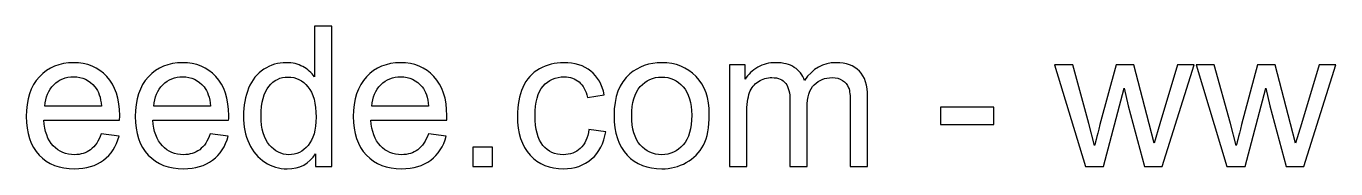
# Model space of a CAD drawing. Header units: millimetres. Extents: x 337 to 2510, y -469 to 429.
# Drawn here: x 1457 to 2002, y -469 to -410 of the extents above; entities that cross this region are included whole.
import ezdxf

# ---------------------------------------------------------------- set-up
doc = ezdxf.new("R2010")
doc.units = ezdxf.units.MM
doc.header["$MEASUREMENT"] = 0
doc.layers.add('Layer 1', color=7, linetype='Continuous')

msp = doc.modelspace()

# ---------------------------------------------------------------- linework, layer by layer
at = {"layer": 'Layer 1', "color": 250}
for points, knots in [([(1577.7354, -468.5618), (1577.7354, -468.5618), (1577.7354, -463.1893), (1577.7354, -463.1893), (1577.7354, -463.1893), (1575.0559, -467.3649), (1571.1116, -469.4595), (1565.9024, -469.4595), (1565.9024, -469.4595), (1562.5293, -469.4595), (1559.4282, -468.5346), (1556.6128, -466.6712), (1556.6128, -466.6712), (1553.7837, -464.8215), (1551.594, -462.2237), (1550.0298, -458.905), (1550.0298, -458.905), (1548.4793, -455.5727), (1547.704, -451.7508), (1547.704, -447.4256), (1547.704, -447.4256), (1547.704, -443.2093), (1548.4113, -439.3873), (1549.8122, -435.9462), (1549.8122, -435.9462), (1551.2267, -432.5188), (1553.3349, -429.8801), (1556.1503, -428.0576), (1556.1503, -428.0576), (1558.9522, -426.2214), (1562.1076, -425.3101), (1565.5759, -425.3101), (1565.5759, -425.3101), (1568.133, -425.3101), (1570.4043, -425.8542), (1572.3901, -426.9287), (1572.3901, -426.9287), (1574.3759, -428.0032), (1575.9944, -429.4177), (1577.2457, -431.145), (1577.2457, -431.145), (1577.2457, -431.145), (1577.2457, -410.1313), (1577.2457, -410.1313), (1577.2457, -410.1313), (1577.2457, -410.1313), (1584.4271, -410.1313), (1584.4271, -410.1313), (1584.4271, -410.1313), (1584.4271, -410.1313), (1584.4271, -468.5618), (1584.4271, -468.5618), (1584.4271, -468.5618), (1584.4271, -468.5618), (1577.7354, -468.5618), (1577.7354, -468.5618)], [0, 0, 0, 0, 0.06666667, 0.06666667, 0.06666667, 0.06666667, 0.13333333, 0.13333333, 0.13333333, 0.13333333, 0.2, 0.2, 0.2, 0.2, 0.26666667, 0.26666667, 0.26666667, 0.26666667, 0.33333333, 0.33333333, 0.33333333, 0.33333333, 0.4, 0.4, 0.4, 0.4, 0.46666667, 0.46666667, 0.46666667, 0.46666667, 0.53333333, 0.53333333, 0.53333333, 0.53333333, 0.6, 0.6, 0.6, 0.6, 0.66666667, 0.66666667, 0.66666667, 0.66666667, 0.73333333, 0.73333333, 0.73333333, 0.73333333, 0.8, 0.8, 0.8, 0.8, 0.86666667, 0.86666667, 0.86666667, 0.86666667, 1, 1, 1, 1]), ([(1488.5119, -454.8518), (1488.5119, -454.8518), (1495.9381, -455.8311), (1495.9381, -455.8311), (1495.9381, -455.8311), (1494.782, -460.1427), (1492.6194, -463.5022), (1489.464, -465.8824), (1489.464, -465.8824), (1486.3085, -468.2626), (1482.2826, -469.4595), (1477.3726, -469.4595), (1477.3726, -469.4595), (1471.1976, -469.4595), (1466.3012, -467.5553), (1462.6833, -463.747), (1462.6833, -463.747), (1459.0654, -459.9523), (1457.2565, -454.607), (1457.2565, -447.7384), (1457.2565, -447.7384), (1457.2565, -440.6386), (1459.079, -435.1166), (1462.7377, -431.1994), (1462.7377, -431.1994), (1466.3964, -427.2687), (1471.1432, -425.3101), (1476.9781, -425.3101), (1476.9781, -425.3101), (1482.6226, -425.3101), (1487.2334, -427.2279), (1490.8105, -431.077), (1490.8105, -431.077), (1494.3876, -434.9262), (1496.1829, -440.3394), (1496.1829, -447.3168), (1496.1829, -447.3168), (1496.1829, -447.7384), (1496.1693, -448.3777), (1496.1421, -449.221), (1496.1421, -449.221), (1496.1421, -449.221), (1464.6011, -449.221), (1464.6011, -449.221), (1464.6011, -449.221), (1464.8731, -453.859), (1466.1788, -457.4225), (1468.5454, -459.8843), (1468.5454, -459.8843), (1470.8984, -462.3461), (1473.8499, -463.5838), (1477.3726, -463.5838), (1477.3726, -463.5838), (1479.9976, -463.5838), (1482.2418, -462.8901), (1484.0915, -461.5028), (1484.0915, -461.5028), (1485.9549, -460.1155), (1487.4238, -457.8985), (1488.5119, -454.8518)], [0, 0, 0, 0, 0.0625, 0.0625, 0.0625, 0.0625, 0.125, 0.125, 0.125, 0.125, 0.1875, 0.1875, 0.1875, 0.1875, 0.25, 0.25, 0.25, 0.25, 0.3125, 0.3125, 0.3125, 0.3125, 0.375, 0.375, 0.375, 0.375, 0.4375, 0.4375, 0.4375, 0.4375, 0.5, 0.5, 0.5, 0.5, 0.5625, 0.5625, 0.5625, 0.5625, 0.625, 0.625, 0.625, 0.625, 0.6875, 0.6875, 0.6875, 0.6875, 0.75, 0.75, 0.75, 0.75, 0.8125, 0.8125, 0.8125, 0.8125, 0.875, 0.875, 0.875, 0.875, 1, 1, 1, 1]), ([(1533.8989, -454.8518), (1533.8989, -454.8518), (1541.3251, -455.8311), (1541.3251, -455.8311), (1541.3251, -455.8311), (1540.169, -460.1427), (1538.0064, -463.5022), (1534.851, -465.8824), (1534.851, -465.8824), (1531.6955, -468.2626), (1527.6696, -469.4595), (1522.7596, -469.4595), (1522.7596, -469.4595), (1516.5846, -469.4595), (1511.6882, -467.5553), (1508.0703, -463.747), (1508.0703, -463.747), (1504.4524, -459.9523), (1502.6435, -454.607), (1502.6435, -447.7384), (1502.6435, -447.7384), (1502.6435, -440.6386), (1504.466, -435.1166), (1508.1247, -431.1994), (1508.1247, -431.1994), (1511.7834, -427.2687), (1516.5302, -425.3101), (1522.3651, -425.3101), (1522.3651, -425.3101), (1528.0096, -425.3101), (1532.6204, -427.2279), (1536.1975, -431.077), (1536.1975, -431.077), (1539.7746, -434.9262), (1541.5699, -440.3394), (1541.5699, -447.3168), (1541.5699, -447.3168), (1541.5699, -447.7384), (1541.5563, -448.3777), (1541.5291, -449.221), (1541.5291, -449.221), (1541.5291, -449.221), (1509.9881, -449.221), (1509.9881, -449.221), (1509.9881, -449.221), (1510.2601, -453.859), (1511.5658, -457.4225), (1513.9324, -459.8843), (1513.9324, -459.8843), (1516.2854, -462.3461), (1519.2369, -463.5838), (1522.7596, -463.5838), (1522.7596, -463.5838), (1525.3846, -463.5838), (1527.6288, -462.8901), (1529.4785, -461.5028), (1529.4785, -461.5028), (1531.3419, -460.1155), (1532.8108, -457.8985), (1533.8989, -454.8518)], [0, 0, 0, 0, 0.0625, 0.0625, 0.0625, 0.0625, 0.125, 0.125, 0.125, 0.125, 0.1875, 0.1875, 0.1875, 0.1875, 0.25, 0.25, 0.25, 0.25, 0.3125, 0.3125, 0.3125, 0.3125, 0.375, 0.375, 0.375, 0.375, 0.4375, 0.4375, 0.4375, 0.4375, 0.5, 0.5, 0.5, 0.5, 0.5625, 0.5625, 0.5625, 0.5625, 0.625, 0.625, 0.625, 0.625, 0.6875, 0.6875, 0.6875, 0.6875, 0.75, 0.75, 0.75, 0.75, 0.8125, 0.8125, 0.8125, 0.8125, 0.875, 0.875, 0.875, 0.875, 1, 1, 1, 1]), ([(1624.6729, -454.8518), (1624.6729, -454.8518), (1632.0991, -455.8311), (1632.0991, -455.8311), (1632.0991, -455.8311), (1630.943, -460.1427), (1628.7804, -463.5022), (1625.625, -465.8824), (1625.625, -465.8824), (1622.4695, -468.2626), (1618.4436, -469.4595), (1613.5336, -469.4595), (1613.5336, -469.4595), (1607.3586, -469.4595), (1602.4622, -467.5553), (1598.8443, -463.747), (1598.8443, -463.747), (1595.2264, -459.9523), (1593.4175, -454.607), (1593.4175, -447.7384), (1593.4175, -447.7384), (1593.4175, -440.6386), (1595.24, -435.1166), (1598.8987, -431.1994), (1598.8987, -431.1994), (1602.5574, -427.2687), (1607.3042, -425.3101), (1613.1391, -425.3101), (1613.1391, -425.3101), (1618.7836, -425.3101), (1623.3944, -427.2279), (1626.9715, -431.077), (1626.9715, -431.077), (1630.5486, -434.9262), (1632.3439, -440.3394), (1632.3439, -447.3168), (1632.3439, -447.3168), (1632.3439, -447.7384), (1632.3303, -448.3777), (1632.3031, -449.221), (1632.3031, -449.221), (1632.3031, -449.221), (1600.7621, -449.221), (1600.7621, -449.221), (1600.7621, -449.221), (1601.0341, -453.859), (1602.3398, -457.4225), (1604.7064, -459.8843), (1604.7064, -459.8843), (1607.0594, -462.3461), (1610.0109, -463.5838), (1613.5336, -463.5838), (1613.5336, -463.5838), (1616.1586, -463.5838), (1618.4028, -462.8901), (1620.2525, -461.5028), (1620.2525, -461.5028), (1622.1159, -460.1155), (1623.5848, -457.8985), (1624.6729, -454.8518)], [0, 0, 0, 0, 0.0625, 0.0625, 0.0625, 0.0625, 0.125, 0.125, 0.125, 0.125, 0.1875, 0.1875, 0.1875, 0.1875, 0.25, 0.25, 0.25, 0.25, 0.3125, 0.3125, 0.3125, 0.3125, 0.375, 0.375, 0.375, 0.375, 0.4375, 0.4375, 0.4375, 0.4375, 0.5, 0.5, 0.5, 0.5, 0.5625, 0.5625, 0.5625, 0.5625, 0.625, 0.625, 0.625, 0.625, 0.6875, 0.6875, 0.6875, 0.6875, 0.75, 0.75, 0.75, 0.75, 0.8125, 0.8125, 0.8125, 0.8125, 0.875, 0.875, 0.875, 0.875, 1, 1, 1, 1]), ([(1691.5089, -453.0565), (1691.5089, -453.0565), (1698.5271, -454.0358), (1698.5271, -454.0358), (1698.5271, -454.0358), (1697.7518, -458.8642), (1695.7933, -462.6317), (1692.6242, -465.3655), (1692.6242, -465.3655), (1689.4551, -468.0994), (1685.5516, -469.4595), (1680.9408, -469.4595), (1680.9408, -469.4595), (1675.1603, -469.4595), (1670.5087, -467.5689), (1666.9996, -463.7878), (1666.9996, -463.7878), (1663.4769, -460.0067), (1661.7224, -454.5934), (1661.7224, -447.548), (1661.7224, -447.548), (1661.7224, -442.978), (1662.484, -438.9929), (1663.9938, -435.5654), (1663.9938, -435.5654), (1665.5035, -432.1515), (1667.8021, -429.5809), (1670.9032, -427.8808), (1670.9032, -427.8808), (1673.9906, -426.167), (1677.3501, -425.3101), (1680.9952, -425.3101), (1680.9952, -425.3101), (1685.5788, -425.3101), (1689.3463, -426.4662), (1692.257, -428.792), (1692.257, -428.792), (1695.1812, -431.1178), (1697.0582, -434.4229), (1697.8742, -438.6937), (1697.8742, -438.6937), (1697.8742, -438.6937), (1690.9376, -439.7546), (1690.9376, -439.7546), (1690.9376, -439.7546), (1690.2712, -436.9119), (1689.1015, -434.7765), (1687.4013, -433.3348), (1687.4013, -433.3348), (1685.7148, -431.9067), (1683.6746, -431.1858), (1681.2808, -431.1858), (1681.2808, -431.1858), (1677.6629, -431.1858), (1674.7251, -432.4779), (1672.4537, -435.0622), (1672.4537, -435.0622), (1670.1959, -437.66), (1669.067, -441.7403), (1669.067, -447.344), (1669.067, -447.344), (1669.067, -453.0293), (1670.1551, -457.1504), (1672.3313, -459.7211), (1672.3313, -459.7211), (1674.5211, -462.2917), (1677.3637, -463.5838), (1680.8592, -463.5838), (1680.8592, -463.5838), (1683.6882, -463.5838), (1686.0412, -462.7269), (1687.9182, -460.9996), (1687.9182, -460.9996), (1689.8088, -459.2858), (1691.0057, -456.6336), (1691.5089, -453.0565)], [0, 0, 0, 0, 0.05, 0.05, 0.05, 0.05, 0.1, 0.1, 0.1, 0.1, 0.15, 0.15, 0.15, 0.15, 0.2, 0.2, 0.2, 0.2, 0.25, 0.25, 0.25, 0.25, 0.3, 0.3, 0.3, 0.3, 0.35, 0.35, 0.35, 0.35, 0.4, 0.4, 0.4, 0.4, 0.45, 0.45, 0.45, 0.45, 0.5, 0.5, 0.5, 0.5, 0.55, 0.55, 0.55, 0.55, 0.6, 0.6, 0.6, 0.6, 0.65, 0.65, 0.65, 0.65, 0.7, 0.7, 0.7, 0.7, 0.75, 0.75, 0.75, 0.75, 0.8, 0.8, 0.8, 0.8, 0.85, 0.85, 0.85, 0.85, 0.9, 0.9, 0.9, 0.9, 1, 1, 1, 1]), ([(1701.9545, -447.3848), (1701.9545, -439.5641), (1704.1307, -433.7701), (1708.4967, -430.0025), (1708.4967, -430.0025), (1712.1282, -426.8743), (1716.5758, -425.3101), (1721.8122, -425.3101), (1721.8122, -425.3101), (1727.6199, -425.3101), (1732.3803, -427.2143), (1736.0798, -431.0226), (1736.0798, -431.0226), (1739.7657, -434.8173), (1741.6155, -440.081), (1741.6155, -446.7864), (1741.6155, -446.7864), (1741.6155, -452.2268), (1740.7994, -456.4976), (1739.1673, -459.6122), (1739.1673, -459.6122), (1737.5351, -462.7269), (1735.1549, -465.1479), (1732.0267, -466.8753), (1732.0267, -466.8753), (1728.912, -468.6026), (1725.4981, -469.4595), (1721.8122, -469.4595), (1721.8122, -469.4595), (1715.8821, -469.4595), (1711.0945, -467.5689), (1707.4358, -463.7742), (1707.4358, -463.7742), (1703.7771, -459.9795), (1701.9545, -454.5118), (1701.9545, -447.3848)], [0, 0, 0, 0, 0.1, 0.1, 0.1, 0.1, 0.2, 0.2, 0.2, 0.2, 0.3, 0.3, 0.3, 0.3, 0.4, 0.4, 0.4, 0.4, 0.5, 0.5, 0.5, 0.5, 0.6, 0.6, 0.6, 0.6, 0.7, 0.7, 0.7, 0.7, 0.8, 0.8, 0.8, 0.8, 1, 1, 1, 1]), ([(1750.0346, -468.5618), (1750.0346, -468.5618), (1750.0346, -426.2078), (1750.0346, -426.2078), (1750.0346, -426.2078), (1750.0346, -426.2078), (1756.4815, -426.2078), (1756.4815, -426.2078), (1756.4815, -426.2078), (1756.4815, -426.2078), (1756.4815, -432.1923), (1756.4815, -432.1923), (1756.4815, -432.1923), (1757.8008, -430.125), (1759.569, -428.452), (1761.7723, -427.2007), (1761.7723, -427.2007), (1763.9757, -425.9358), (1766.4783, -425.3101), (1769.2938, -425.3101), (1769.2938, -425.3101), (1772.422, -425.3101), (1774.9927, -425.963), (1776.992, -427.2551), (1776.992, -427.2551), (1778.9914, -428.5608), (1780.4059, -430.3698), (1781.222, -432.7092), (1781.222, -432.7092), (1784.5951, -427.772), (1788.961, -425.3101), (1794.3471, -425.3101), (1794.3471, -425.3101), (1798.5635, -425.3101), (1801.8141, -426.4662), (1804.0719, -428.792), (1804.0719, -428.792), (1806.3433, -431.1178), (1807.4858, -434.6949), (1807.4858, -439.5233), (1807.4858, -439.5233), (1807.4858, -439.5233), (1807.4858, -468.5618), (1807.4858, -468.5618), (1807.4858, -468.5618), (1807.4858, -468.5618), (1800.3044, -468.5618), (1800.3044, -468.5618), (1800.3044, -468.5618), (1800.3044, -468.5618), (1800.3044, -441.9035), (1800.3044, -441.9035), (1800.3044, -441.9035), (1800.3044, -439.0473), (1800.0596, -436.9799), (1799.5971, -435.715), (1799.5971, -435.715), (1799.1347, -434.4501), (1798.2914, -433.4436), (1797.0537, -432.6684), (1797.0537, -432.6684), (1795.8296, -431.8931), (1794.3879, -431.5123), (1792.7422, -431.5123), (1792.7422, -431.5123), (1789.7499, -431.5123), (1787.2745, -432.5052), (1785.3023, -434.4773), (1785.3023, -434.4773), (1783.3302, -436.4631), (1782.3509, -439.6322), (1782.3509, -443.9845), (1782.3509, -443.9845), (1782.3509, -443.9845), (1782.3509, -468.5618), (1782.3509, -468.5618), (1782.3509, -468.5618), (1782.3509, -468.5618), (1775.1695, -468.5618), (1775.1695, -468.5618), (1775.1695, -468.5618), (1775.1695, -468.5618), (1775.1695, -441.0739), (1775.1695, -441.0739), (1775.1695, -441.0739), (1775.1695, -437.8912), (1774.5846, -435.4974), (1773.4149, -433.9061), (1773.4149, -433.9061), (1772.2452, -432.3147), (1770.3275, -431.5123), (1767.6752, -431.5123), (1767.6752, -431.5123), (1765.6623, -431.5123), (1763.7989, -432.0427), (1762.0852, -433.1036), (1762.0852, -433.1036), (1760.3714, -434.1645), (1759.1337, -435.715), (1758.3585, -437.7688), (1758.3585, -437.7688), (1757.5968, -439.809), (1757.216, -442.7604), (1757.216, -446.6095), (1757.216, -446.6095), (1757.216, -446.6095), (1757.216, -468.5618), (1757.216, -468.5618), (1757.216, -468.5618), (1757.216, -468.5618), (1750.0346, -468.5618), (1750.0346, -468.5618)], [0, 0, 0, 0, 0.03448276, 0.03448276, 0.03448276, 0.03448276, 0.06896552, 0.06896552, 0.06896552, 0.06896552, 0.10344828, 0.10344828, 0.10344828, 0.10344828, 0.13793103, 0.13793103, 0.13793103, 0.13793103, 0.17241379, 0.17241379, 0.17241379, 0.17241379, 0.20689655, 0.20689655, 0.20689655, 0.20689655, 0.24137931, 0.24137931, 0.24137931, 0.24137931, 0.27586207, 0.27586207, 0.27586207, 0.27586207, 0.31034483, 0.31034483, 0.31034483, 0.31034483, 0.34482759, 0.34482759, 0.34482759, 0.34482759, 0.37931034, 0.37931034, 0.37931034, 0.37931034, 0.4137931, 0.4137931, 0.4137931, 0.4137931, 0.44827586, 0.44827586, 0.44827586, 0.44827586, 0.48275862, 0.48275862, 0.48275862, 0.48275862, 0.51724138, 0.51724138, 0.51724138, 0.51724138, 0.55172414, 0.55172414, 0.55172414, 0.55172414, 0.5862069, 0.5862069, 0.5862069, 0.5862069, 0.62068966, 0.62068966, 0.62068966, 0.62068966, 0.65517241, 0.65517241, 0.65517241, 0.65517241, 0.68965517, 0.68965517, 0.68965517, 0.68965517, 0.72413793, 0.72413793, 0.72413793, 0.72413793, 0.75862069, 0.75862069, 0.75862069, 0.75862069, 0.79310345, 0.79310345, 0.79310345, 0.79310345, 0.82758621, 0.82758621, 0.82758621, 0.82758621, 0.86206897, 0.86206897, 0.86206897, 0.86206897, 0.89655172, 0.89655172, 0.89655172, 0.89655172, 0.93103448, 0.93103448, 0.93103448, 0.93103448, 1, 1, 1, 1]), ([(1898.151, -468.5618), (1898.151, -468.5618), (1885.3523, -426.2078), (1885.3523, -426.2078), (1885.3523, -426.2078), (1885.3523, -426.2078), (1892.8602, -426.2078), (1892.8602, -426.2078), (1892.8602, -426.2078), (1892.8602, -426.2078), (1899.6199, -450.6491), (1899.6199, -450.6491), (1899.6199, -450.6491), (1899.6199, -450.6491), (1902.0137, -459.7483), (1902.0137, -459.7483), (1902.0137, -459.7483), (1902.1089, -459.2994), (1902.8434, -456.3888), (1904.2035, -451.0163), (1904.2035, -451.0163), (1904.2035, -451.0163), (1910.9089, -426.2078), (1910.9089, -426.2078), (1910.9089, -426.2078), (1910.9089, -426.2078), (1918.2671, -426.2078), (1918.2671, -426.2078), (1918.2671, -426.2078), (1918.2671, -426.2078), (1924.646, -450.7987), (1924.646, -450.7987), (1924.646, -450.7987), (1924.646, -450.7987), (1926.727, -458.8642), (1926.727, -458.8642), (1926.727, -458.8642), (1926.727, -458.8642), (1929.1616, -450.6899), (1929.1616, -450.6899), (1929.1616, -450.6899), (1929.1616, -450.6899), (1936.479, -426.2078), (1936.479, -426.2078), (1936.479, -426.2078), (1936.479, -426.2078), (1943.4564, -426.2078), (1943.4564, -426.2078), (1943.4564, -426.2078), (1943.4564, -426.2078), (1930.1681, -468.5618), (1930.1681, -468.5618), (1930.1681, -468.5618), (1930.1681, -468.5618), (1922.7419, -468.5618), (1922.7419, -468.5618), (1922.7419, -468.5618), (1922.7419, -468.5618), (1916.0229, -443.2229), (1916.0229, -443.2229), (1916.0229, -443.2229), (1916.0229, -443.2229), (1914.3228, -435.9734), (1914.3228, -435.9734), (1914.3228, -435.9734), (1914.3228, -435.9734), (1905.754, -468.5618), (1905.754, -468.5618), (1905.754, -468.5618), (1905.754, -468.5618), (1898.151, -468.5618), (1898.151, -468.5618)], [0, 0, 0, 0, 0.05263158, 0.05263158, 0.05263158, 0.05263158, 0.10526316, 0.10526316, 0.10526316, 0.10526316, 0.15789474, 0.15789474, 0.15789474, 0.15789474, 0.21052632, 0.21052632, 0.21052632, 0.21052632, 0.26315789, 0.26315789, 0.26315789, 0.26315789, 0.31578947, 0.31578947, 0.31578947, 0.31578947, 0.36842105, 0.36842105, 0.36842105, 0.36842105, 0.42105263, 0.42105263, 0.42105263, 0.42105263, 0.47368421, 0.47368421, 0.47368421, 0.47368421, 0.52631579, 0.52631579, 0.52631579, 0.52631579, 0.57894737, 0.57894737, 0.57894737, 0.57894737, 0.63157895, 0.63157895, 0.63157895, 0.63157895, 0.68421053, 0.68421053, 0.68421053, 0.68421053, 0.73684211, 0.73684211, 0.73684211, 0.73684211, 0.78947368, 0.78947368, 0.78947368, 0.78947368, 0.84210526, 0.84210526, 0.84210526, 0.84210526, 0.89473684, 0.89473684, 0.89473684, 0.89473684, 1, 1, 1, 1]), ([(1957.0848, -468.5618), (1957.0848, -468.5618), (1944.2861, -426.2078), (1944.2861, -426.2078), (1944.2861, -426.2078), (1944.2861, -426.2078), (1951.794, -426.2078), (1951.794, -426.2078), (1951.794, -426.2078), (1951.794, -426.2078), (1958.5537, -450.6491), (1958.5537, -450.6491), (1958.5537, -450.6491), (1958.5537, -450.6491), (1960.9475, -459.7483), (1960.9475, -459.7483), (1960.9475, -459.7483), (1961.0427, -459.2994), (1961.7772, -456.3888), (1963.1373, -451.0163), (1963.1373, -451.0163), (1963.1373, -451.0163), (1969.8427, -426.2078), (1969.8427, -426.2078), (1969.8427, -426.2078), (1969.8427, -426.2078), (1977.2009, -426.2078), (1977.2009, -426.2078), (1977.2009, -426.2078), (1977.2009, -426.2078), (1983.5798, -450.7987), (1983.5798, -450.7987), (1983.5798, -450.7987), (1983.5798, -450.7987), (1985.6608, -458.8642), (1985.6608, -458.8642), (1985.6608, -458.8642), (1985.6608, -458.8642), (1988.0954, -450.6899), (1988.0954, -450.6899), (1988.0954, -450.6899), (1988.0954, -450.6899), (1995.4128, -426.2078), (1995.4128, -426.2078), (1995.4128, -426.2078), (1995.4128, -426.2078), (2002.3902, -426.2078), (2002.3902, -426.2078), (2002.3902, -426.2078), (2002.3902, -426.2078), (1989.1019, -468.5618), (1989.1019, -468.5618), (1989.1019, -468.5618), (1989.1019, -468.5618), (1981.6757, -468.5618), (1981.6757, -468.5618), (1981.6757, -468.5618), (1981.6757, -468.5618), (1974.9567, -443.2229), (1974.9567, -443.2229), (1974.9567, -443.2229), (1974.9567, -443.2229), (1973.2566, -435.9734), (1973.2566, -435.9734), (1973.2566, -435.9734), (1973.2566, -435.9734), (1964.6878, -468.5618), (1964.6878, -468.5618), (1964.6878, -468.5618), (1964.6878, -468.5618), (1957.0848, -468.5618), (1957.0848, -468.5618)], [0, 0, 0, 0, 0.05263158, 0.05263158, 0.05263158, 0.05263158, 0.10526316, 0.10526316, 0.10526316, 0.10526316, 0.15789474, 0.15789474, 0.15789474, 0.15789474, 0.21052632, 0.21052632, 0.21052632, 0.21052632, 0.26315789, 0.26315789, 0.26315789, 0.26315789, 0.31578947, 0.31578947, 0.31578947, 0.31578947, 0.36842105, 0.36842105, 0.36842105, 0.36842105, 0.42105263, 0.42105263, 0.42105263, 0.42105263, 0.47368421, 0.47368421, 0.47368421, 0.47368421, 0.52631579, 0.52631579, 0.52631579, 0.52631579, 0.57894737, 0.57894737, 0.57894737, 0.57894737, 0.63157895, 0.63157895, 0.63157895, 0.63157895, 0.68421053, 0.68421053, 0.68421053, 0.68421053, 0.73684211, 0.73684211, 0.73684211, 0.73684211, 0.78947368, 0.78947368, 0.78947368, 0.78947368, 0.84210526, 0.84210526, 0.84210526, 0.84210526, 0.89473684, 0.89473684, 0.89473684, 0.89473684, 1, 1, 1, 1]), ([(1465.0091, -443.3453), (1465.0091, -443.3453), (1488.5935, -443.3453), (1488.5935, -443.3453), (1488.5935, -443.3453), (1488.2807, -439.7818), (1487.3694, -437.1159), (1485.8869, -435.3342), (1485.8869, -435.3342), (1483.6155, -432.5732), (1480.6504, -431.1858), (1477.0189, -431.1858), (1477.0189, -431.1858), (1473.7274, -431.1858), (1470.9664, -432.2875), (1468.7222, -434.4909), (1468.7222, -434.4909), (1466.4916, -436.6943), (1465.2539, -439.6458), (1465.0091, -443.3453)], [0, 0, 0, 0, 0.16666667, 0.16666667, 0.16666667, 0.16666667, 0.33333333, 0.33333333, 0.33333333, 0.33333333, 0.5, 0.5, 0.5, 0.5, 0.66666667, 0.66666667, 0.66666667, 0.66666667, 1, 1, 1, 1]), ([(1510.3961, -443.3453), (1510.3961, -443.3453), (1533.9805, -443.3453), (1533.9805, -443.3453), (1533.9805, -443.3453), (1533.6677, -439.7818), (1532.7564, -437.1159), (1531.2739, -435.3342), (1531.2739, -435.3342), (1529.0025, -432.5732), (1526.0374, -431.1858), (1522.4059, -431.1858), (1522.4059, -431.1858), (1519.1144, -431.1858), (1516.3534, -432.2875), (1514.1092, -434.4909), (1514.1092, -434.4909), (1511.8786, -436.6943), (1510.6409, -439.6458), (1510.3961, -443.3453)], [0, 0, 0, 0, 0.16666667, 0.16666667, 0.16666667, 0.16666667, 0.33333333, 0.33333333, 0.33333333, 0.33333333, 0.5, 0.5, 0.5, 0.5, 0.66666667, 0.66666667, 0.66666667, 0.66666667, 1, 1, 1, 1]), ([(1555.0486, -447.4392), (1555.0486, -452.8525), (1556.1911, -456.892), (1558.4897, -459.5714), (1558.4897, -459.5714), (1560.7747, -462.2509), (1563.4814, -463.5838), (1566.596, -463.5838), (1566.596, -463.5838), (1569.7379, -463.5838), (1572.4037, -462.3053), (1574.6071, -459.7483), (1574.6071, -459.7483), (1576.7969, -457.1912), (1577.8986, -453.2877), (1577.8986, -448.0377), (1577.8986, -448.0377), (1577.8986, -442.2708), (1576.7833, -438.0272), (1574.5391, -435.3206), (1574.5391, -435.3206), (1572.3085, -432.614), (1569.5475, -431.2674), (1566.2696, -431.2674), (1566.2696, -431.2674), (1563.0733, -431.2674), (1560.4075, -432.5596), (1558.2585, -435.1574), (1558.2585, -435.1574), (1556.1231, -437.7552), (1555.0486, -441.8491), (1555.0486, -447.4392)], [0, 0, 0, 0, 0.11111111, 0.11111111, 0.11111111, 0.11111111, 0.22222222, 0.22222222, 0.22222222, 0.22222222, 0.33333333, 0.33333333, 0.33333333, 0.33333333, 0.44444444, 0.44444444, 0.44444444, 0.44444444, 0.55555556, 0.55555556, 0.55555556, 0.55555556, 0.66666667, 0.66666667, 0.66666667, 0.66666667, 0.77777778, 0.77777778, 0.77777778, 0.77777778, 1, 1, 1, 1]), ([(1601.1701, -443.3453), (1601.1701, -443.3453), (1624.7545, -443.3453), (1624.7545, -443.3453), (1624.7545, -443.3453), (1624.4417, -439.7818), (1623.5304, -437.1159), (1622.0479, -435.3342), (1622.0479, -435.3342), (1619.7765, -432.5732), (1616.8114, -431.1858), (1613.1799, -431.1858), (1613.1799, -431.1858), (1609.8884, -431.1858), (1607.1274, -432.2875), (1604.8832, -434.4909), (1604.8832, -434.4909), (1602.6526, -436.6943), (1601.4149, -439.6458), (1601.1701, -443.3453)], [0, 0, 0, 0, 0.16666667, 0.16666667, 0.16666667, 0.16666667, 0.33333333, 0.33333333, 0.33333333, 0.33333333, 0.5, 0.5, 0.5, 0.5, 0.66666667, 0.66666667, 0.66666667, 0.66666667, 1, 1, 1, 1]), ([(1709.2991, -447.3984), (1709.2991, -452.8117), (1710.4824, -456.8648), (1712.849, -459.5442), (1712.849, -459.5442), (1715.2292, -462.2373), (1718.2079, -463.5838), (1721.8122, -463.5838), (1721.8122, -463.5838), (1725.3757, -463.5838), (1728.3408, -462.2373), (1730.721, -459.5306), (1730.721, -459.5306), (1733.0876, -456.824), (1734.2709, -452.7029), (1734.2709, -447.1672), (1734.2709, -447.1672), (1734.2709, -441.9443), (1733.074, -437.9864), (1730.6938, -435.307), (1730.6938, -435.307), (1728.3136, -432.614), (1725.3485, -431.2674), (1721.8122, -431.2674), (1721.8122, -431.2674), (1718.2079, -431.2674), (1715.2292, -432.6004), (1712.849, -435.2798), (1712.849, -435.2798), (1710.4824, -437.9592), (1709.2991, -441.9988), (1709.2991, -447.3984)], [0, 0, 0, 0, 0.11111111, 0.11111111, 0.11111111, 0.11111111, 0.22222222, 0.22222222, 0.22222222, 0.22222222, 0.33333333, 0.33333333, 0.33333333, 0.33333333, 0.44444444, 0.44444444, 0.44444444, 0.44444444, 0.55555556, 0.55555556, 0.55555556, 0.55555556, 0.66666667, 0.66666667, 0.66666667, 0.66666667, 0.77777778, 0.77777778, 0.77777778, 0.77777778, 1, 1, 1, 1]), ([(1837.8299, -451.0163), (1837.8299, -451.0163), (1837.8299, -443.8349), (1837.8299, -443.8349), (1837.8299, -443.8349), (1837.8299, -443.8349), (1860.027, -443.8349), (1860.027, -443.8349), (1860.027, -443.8349), (1860.027, -443.8349), (1860.027, -451.0163), (1860.027, -451.0163), (1860.027, -451.0163), (1860.027, -451.0163), (1837.8299, -451.0163), (1837.8299, -451.0163)], [0, 0, 0, 0, 0.2, 0.2, 0.2, 0.2, 0.4, 0.4, 0.4, 0.4, 0.6, 0.6, 0.6, 0.6, 1, 1, 1, 1]), ([(1643.2112, -468.5618), (1643.2112, -468.5618), (1643.2112, -460.4011), (1643.2112, -460.4011), (1643.2112, -460.4011), (1643.2112, -460.4011), (1651.3719, -460.4011), (1651.3719, -460.4011), (1651.3719, -460.4011), (1651.3719, -460.4011), (1651.3719, -468.5618), (1651.3719, -468.5618), (1651.3719, -468.5618), (1651.3719, -468.5618), (1643.2112, -468.5618), (1643.2112, -468.5618)], [0, 0, 0, 0, 0.2, 0.2, 0.2, 0.2, 0.4, 0.4, 0.4, 0.4, 0.6, 0.6, 0.6, 0.6, 1, 1, 1, 1])]:
    msp.add_open_spline(points, degree=3, knots=knots, dxfattribs=at)

doc.saveas('drawing.dxf')
